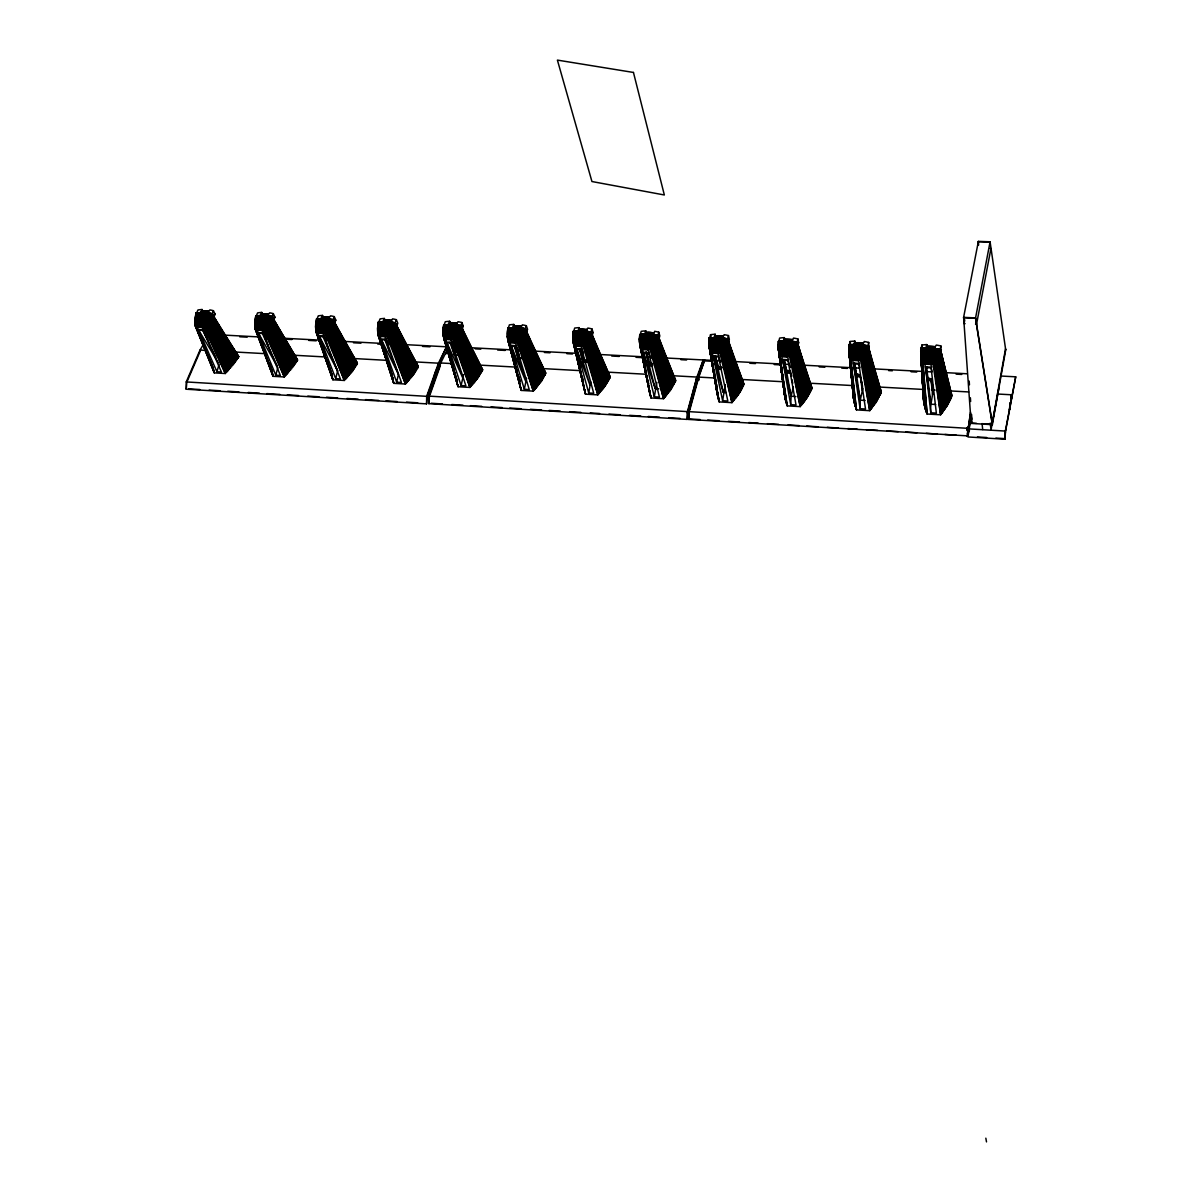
<?xml version="1.0" encoding="UTF-8"?>
<svg xmlns="http://www.w3.org/2000/svg" width="1202" height="1202" viewBox="0 0 1202 1202"><rect width="100%" height="100%" fill="white"/><g stroke="black" fill="none" stroke-linecap="round" stroke-linejoin="round"><path stroke-width="1.5" d="M186.806 382.221L186.25 389.223L186.235 381.935L200.013 350.067L203.844 343.772M315.585 326.824L316.847 330.34L315.585 326.824L316.532 318.921L325.216 318.29L333.074 319.732L357.249 362.929L352.757 370.757L344.343 380.463L332.909 379.787L316.246 332.563L315.585 326.824L328.642 327.485L333.074 319.732L325.336 318.575L316.637 319.206L321.039 318.635L322.482 315.42A35.549 25.032 -23.3 0 0 318.26 315.856L316.922 319.221M855.478 344.178L868.129 345.815L881.306 392.183L876.468 401.693L869.737 410.678L856.47 409.897L853.585 398.794L848.897 344.869L855.478 344.178L868.22 346.116L871.33 360.48M442.982 331.767L444.049 335.313L442.982 331.767L443.688 324.871L452.643 324.224L460.862 325.712L482.543 369.555L478.201 377.533L469.952 387.435L458.097 386.743L443.914 338.784L442.982 331.767L457.286 332.488L460.862 325.712L454.086 324.33L443.778 325.156L448.316 324.57L449.638 321.295A36.135 26.023 -20.7 0 0 445.296 321.73L444.064 325.171M581.002 372.635L572.723 337.116L573.219 331.271L582.459 330.625L591.038 332.158L610.24 377.143L604.891 386.263L597.83 394.872L585.524 394.166L572.723 337.116L588.274 337.912L591.038 332.158L585.434 330.896L573.294 331.557L577.952 330.971L579.169 327.635A36.811 27.015 -17.8 0 0 574.691 328.071L573.594 331.572M708.955 340.316L709.886 345.83L708.955 340.316L726.759 341.203L741.679 389.253L726.233 342.39L708.895 341.518L709.015 345.139L719.217 401.904L731.988 402.655L739.876 392.333L743.873 384.039L727.691 338.874L718.736 337.296L709.195 337.957L708.895 341.518L717.293 394.196L709.015 345.139L724.445 345.921L727.691 338.874L718.811 337.612L709.24 338.258L727.811 339.174L728.397 342.795L727.27 342.48M653.377 334.171L652.941 332.849L651.589 334.081L651.093 332.623L650.703 334.036L650.462 332.578L649.816 333.991L649.831 332.548L645.97 332.503A28.022 20.689 -16.1 0 1 653.527 332.864L649.831 332.548M186.25 389.223L426.56 403.872L426.665 396.329L438.46 363.184L446.543 346.792L405.495 344.643M696.529 378.795L696.875 377.548L687.769 411.88L687.198 419.408L428.859 403.662L428.964 396.119L440.743 362.974L448 348.219M860.121 408.695L853.405 363.86L858.904 364.146L865.515 409.011L860.121 408.695L860.256 400.176L854.862 363.365M967.745 428.723L967.655 427.146L967.355 428.318M967.835 428.152L967.595 430.451M969.022 430.331L969.443 427.551M969.112 429.76L969.443 430.451M262.832 314.804L261.736 312.445L260.248 315.63L255.801 315.916L254.734 322.602L255.275 329.423L273.079 376.301L284.318 376.962L297.585 360.089L272.043 316.712C269.323 313.857 245.539 316.772 261.675 315.555L261.736 312.445A35.294 24.536 -24.3 0 0 257.574 312.881L256.176 316.201M429.414 396.405L428.859 403.662M921.393 351.224L920.822 348.73L929.206 348.039L920.807 348.415L923.647 401.137L925.36 409.266L927.088 414.014L940.595 414.795L947.236 405.735L951.864 395.593L940.4 349.391L929.161 347.709L940.475 349.692L951.864 395.593L951.293 397.742L940.4 349.391L929.161 347.709M377.533 328.807L378.375 321.986L387.179 321.34L395.218 322.812L418.191 366.325L413.773 374.213L405.45 384.024L393.79 383.348L378.329 335.764L377.533 328.807L391.582 329.513L395.218 322.812L387.299 321.64L378.48 322.271L382.942 321.685L384.324 318.455A35.82 25.527 -22.1 0 0 380.042 318.891L378.75 322.286M778.731 341.684L779.632 338.078A38.073 28.472 -12.6 0 1 784.32 337.627L783.298 341.083C768.544 341.939 794.086 340.151 797.242 342.315L812.011 388.336L807.038 397.742L800.216 406.622L787.205 405.87L785.071 398.072L778.175 346.191L778.37 341.383L788.076 340.722L797.242 342.315A37.998 28.457 -12.5 0 1 798.669 342.72L797.797 346.266L801.509 358.617M426.695 397.486L426.86 396.149M426.875 397.036L427.431 398.824L428.077 396.69M507.259 333.825L507.86 328.041L516.95 327.395L525.349 328.897L545.738 373.071L541.486 381.124L533.312 391.116L521.232 390.41L507.439 337.371L507.259 333.825L522.509 334.592L525.349 328.897C522.149 326.764 498.695 328.642 512.533 327.74L513.81 324.435A36.451 26.519 -19.3 0 0 509.393 324.871L508.236 328.341M639.449 338.093L640.2 341.774L639.449 338.093L656.457 338.934L672.474 386.984L655.886 340.106L653.933 343.607L639.599 342.886L649.831 393.43L639.419 339.28L639.644 335.734L639.81 334.562L646.105 333.886L657.96 335.463L675.764 380.794L670.536 390.004L663.549 398.703L651.018 397.982L639.494 341.684L639.419 339.28L655.886 340.106L657.96 335.463C654.774 333.3 630.374 335.148 644.603 334.276L645.774 330.896A37.187 27.511 -16.2 0 0 641.222 331.331L640.17 334.877M851.872 377.683L853.585 398.794L848.792 349.737L866.236 350.608L868.129 345.815L857.131 344.163M687.198 419.408L687.439 411.595L696.89 377.052L703.245 359.954L665.818 357.986M967.325 435.845L688.686 419.453L688.926 411.64L698.377 377.082L704.703 359.984L712.155 360.375L711.659 356.769M202.011 311.017A26.399 18.105 -25.2 0 1 208.667 311.348L207.06 312.505C208.096 310.492 200.974 310.101 202.357 312.265L202.627 311.063L203.318 312.58L212.093 313.752L238.747 356.799L225.345 373.522L214.287 372.875L195.385 326.328L194.949 319.582L196.121 312.956L203.183 312.295L209.884 313.331L212.273 314.022L213.761 317.448L215.158 314.203L213.43 310.717A35.053 24.055 -25.3 0 0 209.854 309.906L207.36 312.881L205.888 312.43M688.686 419.453L689.257 411.925M1011.032 397.877L1011.198 395.984M1011.122 397.336L1011.228 399.109L1011.408 398.117M1011.498 397.997L1011.603 396.54M716.843 384.64L716.918 391.041L708.895 342.72L725.677 343.562L740.808 390.8L726.233 342.39M790.721 404.668L782.652 360.194L788.046 360.465L796.024 404.984L790.721 404.668L791.111 396.254L793.35 386.789M328.642 318.29L329.408 317.358L327.695 318.455C328.762 316.411 321.475 316.006 322.827 318.214L323.714 316.967L324.45 318.29L324.886 316.952L325.336 318.575L333.239 320.017L345.094 342.765M967.114 436.416L970.54 412.076M1001.206 376.046L1015.72 376.812L1005.518 431.353L1004.932 439.211L968.001 436.957L971.096 414.42M967.415 434.027L970.345 414.405M968.406 432.765L971.321 414.48M1004.932 439.211L1005.353 431.067L1015.72 376.812M967.159 429.52L967.385 427.672M437.979 365.123L438.414 367.181L439.271 365.288M455.092 324.39C456.204 322.316 448.722 321.896 450.044 324.149L450.99 322.872L451.727 324.224L452.192 322.857L452.568 324.27L452.808 322.872L453.409 324.315L453.995 322.932L455.092 324.39C455.062 322.722 457.646 322.722 456.775 324.48L455.182 323.037M652.611 365.663L649.305 365.709L649.501 362.779L646.511 352.336M696.364 379.051L696.649 381.184L697.16 379.607M696.484 379.141L697.055 380.253M697.31 379.216L697.22 380.148M698.693 379.622L698.993 377.954M722.627 400.717L713.252 356.573L718.541 356.859L727.826 401.017L722.627 400.717L725.257 384.58M651.589 334.081L651.709 332.684M715.566 336.981L715.551 336.906A26.79 19.908 -14.3 0 1 722.402 337.311L723.108 336.32L722.011 337.522L721.861 336.139L721.11 337.477L721.23 336.064L715.385 335.869A28.352 21.065 -14.3 0 1 723.093 336.244L722.913 337.567L721.23 336.064M654.324 396.795L643.656 352.997L648.855 353.268L659.417 397.096L654.324 396.795L656.893 382.386M1011.152 396.96L1011.288 396.029M688.19 412.391L688.175 413.323M721.17 369.299L718.18 369.36L718.511 366.595L715.25 355.867M930.844 412.797L925.54 367.617L931.144 367.917L936.343 413.127L930.844 412.797C929.431 401.799 935.802 391.296 931.099 380.463L928.169 380.643L928.5 378.074L926.847 377.713M588.725 392.994L576.87 349.527L581.963 349.797L593.728 393.279L588.725 392.994L590.723 381.785M1005.443 432.239L1005.112 433.757L1005.037 432.525M1011.453 397.802L1011.107 398.042M967.685 429.475L967.34 430.992L967.234 429.76M325.261 318.335L325.472 316.967L326.073 318.38L326.628 317.027L327.695 318.455M438.054 364.687L438.46 366.745L439.256 364.837M524.327 389.253L511.301 346.116L516.304 346.371L529.241 389.538L524.327 389.253L526.596 378.164M992.206 423.059L1005.533 348.73M999.193 386.503L990.989 430.076L990.223 423.074M981.794 423.66L992.401 424.276L975.573 317.899L963.613 317.358L971.141 423.404L992.326 424.667L1005.773 349.617M971.051 422.187L971.787 418.191M971.141 423.404L971.877 419.408M461.087 385.572L446.949 342.765L451.847 343.021L465.91 385.857L461.087 385.572L463.611 374.603M975.498 318.29L990.087 241.782L978.383 241.377L963.538 317.749L975.498 318.29L992.326 424.667M688.16 412.752C687.033 417.41 687.364 407.643 688.205 411.685M964.77 319.897L964.064 323.578L965.086 323.654M940.159 349.677L940.896 345.981A39.11 29.389 -8.7 0 0 936.313 345.064L934.164 348.385M940.896 345.981L940.67 353.418L940.174 349.617M921.138 348.745L921.904 345.049A39.11 29.389 -8.7 0 1 926.742 344.598L927.523 348.054L920.807 348.415L921.288 357.61M865.124 400.461L860.256 400.176L862.856 388.126M396.69 382.191L381.44 339.715L386.248 339.956L401.438 382.461L396.69 382.191L398.418 374.303L384.64 339.34M867.904 346.101L868.715 342.45A38.569 28.938 -10.6 0 0 864.238 341.533L862.18 345.635M868.715 342.45L868.55 349.812L881.231 391.672L880.645 393.79L867.724 347.002L848.807 346.071L849.138 349.752L848.897 344.869L853.871 344.568L854.847 341.083A38.569 28.938 -10.6 0 0 850.084 341.533L849.243 345.184M427.852 397.486L427.281 398.433L426.89 397.712M586.801 362.133L583.18 362.148L583.871 359.278L580.521 348.926M335.704 378.645L319.416 336.485L324.149 336.725L340.361 378.915L335.704 378.645L337.627 370.832L322.827 336.124M791.472 342.134L793.53 338.078A38.073 28.472 -12.6 0 1 797.918 338.979L797.031 342.6L797.797 346.266L811.906 387.81L811.32 389.929L797.242 342.315L778.37 341.383M925.841 348.114L926.742 344.598L927.088 347.123M727.495 339.159L728.457 335.568A37.623 28.007 -14.4 0 0 724.175 334.682L722.101 338.709M275.799 375.159L258.505 333.315L263.148 333.555L280.366 375.43L275.799 375.159L277.887 367.436M689.753 410.137L698.542 377.939L704.703 359.984M709.556 338.273L710.532 334.697A37.623 28.007 -14.4 0 1 715.145 334.246L715.836 338.393M438.189 364.882L438.97 364.431M709.646 342.765L709.045 339.129L727.255 340.031L743.272 386.127L743.873 384.039L729.043 344.523M657.779 335.749L658.816 332.203A37.187 27.511 -16.2 0 0 654.624 331.331C654.219 337.341 646.511 331.782 646.406 334.997M639.644 335.734L657.494 336.62L675.028 382.356L675.629 380.283L659.507 341.067M216.916 371.749L198.676 330.189L203.228 330.43L221.408 372.004L216.916 371.749L219.185 364.086M573.038 332.428L573.91 336.019L573.038 332.428L590.558 333.3L609.474 378.69L610.09 376.647L592.015 336.019L593.082 332.578L591.955 328.927A36.811 27.015 -17.8 0 0 587.868 328.056L585.539 331.211L577.952 330.971M507.65 329.183L524.853 330.039L545.122 375.099L545.738 373.071L527.242 334.426L530.262 341.308M204.55 312.325L203.183 312.295L203.198 311.033L203.919 312.34L204.34 311.017L204.701 312.385L204.896 311.033L205.497 312.43L206.008 311.093L206.278 312.46L206.564 311.138L207.06 312.505M443.463 325.997L460.351 326.839L481.927 371.568L482.543 369.555L464.633 334.532M591.955 328.927L590.873 332.428L591.639 334.802M652.581 364.612L649.305 365.709L650.162 362.989L651.83 363.335L649.305 365.709L645.955 352.081M378.119 323.098L394.692 323.924L417.56 368.308L418.191 366.325L396.555 326.598L395.112 323.022L396.375 319.687A35.82 25.527 -22.1 0 0 392.543 318.861L390.44 322.677M316.261 320.032L332.533 320.829L356.603 364.897L357.249 362.929L334.532 323.488L335.824 320.183L334.291 316.637A35.549 25.032 -23.3 0 0 330.565 315.825L328.101 318.846M709.781 341.548L709.195 337.957L714.048 337.657L715.145 334.246M280.081 331.602L273.605 320.438L274.957 317.178L273.335 313.647A35.294 24.536 -24.3 0 0 269.669 312.836L267.19 315.841L272.043 316.712L271.487 317.809L296.714 361.562L297.36 359.593L272.208 316.997L265.852 315.675M525.199 329.183L526.341 325.712A36.451 26.519 -19.3 0 0 522.344 324.856L520.256 328.762M195.821 314.038L211.522 314.819L237.861 358.256L238.507 356.333L214.737 319.011L222.475 331.707M460.727 325.982L461.929 322.557A36.135 26.023 -20.7 0 0 458.022 321.715L455.633 324.795L454.206 324.63M461.929 322.557L463.266 326.163L462.079 329.528L460.997 325.997L455.618 324.78M430.031 394.692L440.383 365.513M920.732 352.096L939.108 353.012L949.024 402.58L938.582 354.229L920.792 353.343L921.288 357.099L922.61 362.148L933.819 362.719L940.595 414.795L932.992 363.905L940.009 350.593L920.732 349.632L923.647 401.137M861.143 379.937L862.525 386.488L860.286 376.662L856.831 376.812L857.747 374.288L860.121 375.024L862.315 390.62M582.249 330.67L581.888 329.228L580.626 329.243L580.506 330.58L579.334 329.228L581.377 330.625L581.888 329.228L586.786 329.664L586.275 331.346M401.558 336.305L396.555 326.598L397.802 323.263L396.375 319.687M645.985 332.563L646.255 333.825L647.277 332.518L648.028 333.916L648.554 332.503L648.915 333.961L649.2 332.518L649.816 333.991M334.291 316.637L332.969 320.017L334.021 322.316M778.355 348.64L785.071 398.072L778.355 348.64L794.071 349.436L806.031 399.274L793.41 350.623L778.505 349.872L779.602 354.815L790.39 355.356L800.216 406.622L789.549 356.528L796.806 343.487L778.25 342.57M932.587 394.526L930.874 378.81L928.169 380.643L929.131 378.299L930.874 378.81L933.098 392.002M521.217 358.662L518.272 358.662L519.444 355.837L515.733 345.56M271.952 316.982L273.335 313.647M187.512 380.568L200.343 350.864M213.43 310.717L212.003 314.022L213.761 317.448M196.512 313.241L197.954 309.951A35.053 24.055 -25.3 0 1 202.056 309.53L203.213 311.859M438.159 364.296L438.805 363.695L439.046 364.687M688.01 413.353L688.1 411.174M866.236 350.608L877.415 400.146L865.665 351.81L848.882 350.969L850.415 358.436L861.413 359.007L869.737 410.678L860.572 360.179L866.236 350.608L878.301 398.568L866.777 349.406L848.747 348.505M200.539 312.67L203.318 312.58L196.121 312.956L200.539 312.67L202.056 309.53L202.327 313.361M445.822 354.004L447.429 350.729M969.383 431.097L969.112 430.406M585.9 361.351L583.18 362.148L583.871 359.278M195.385 326.328L203.469 326.749L212.093 313.752L207.345 312.866M255.275 329.423L263.508 329.844L271.487 317.809L255.5 317.012M582.985 345.936L573.97 345.485L573.654 344.283L585.524 394.166L572.858 339.505L586.922 340.211L602.728 389.208L586.2 341.368L572.978 340.707L573.654 344.283L583.841 344.809L597.83 394.872L582.985 345.936L588.274 337.912L605.913 384.775L588.89 336.755L572.738 335.944M717.579 395.758L709.15 346.356L723.769 347.108L736.781 396.855L723.063 348.279L709.33 347.588L710.142 351.239L720.734 351.795L731.988 402.655L719.878 352.952L724.445 345.921L738.899 393.865L725.076 344.749L708.925 343.937L717.083 392.618L709.015 345.139M517.191 342.555L508.341 342.104L508.04 340.917L518.032 341.428L533.312 391.116L517.191 342.555L522.509 334.592L541.486 381.124L523.155 333.45L507.289 332.654M457.692 355.251L454.551 355.236L456.159 352.471L452.117 342.254M791.712 376.181L790.826 372.936L786.844 373.056L788.317 370.592L790.691 371.313L786.844 373.056L784.155 361.186M650.162 394.962L639.96 345.305L652.476 345.936L666.058 395.879L651.694 347.093L640.2 346.507L640.501 347.709L650.868 348.249L663.549 398.703L650.027 349.391L653.933 343.607L669.484 391.506L654.624 342.45L639.494 341.684L649.305 390.349M443.914 338.784L452.598 339.234L457.286 332.488L477.164 378.991L457.962 331.346L442.982 330.595L444.019 334.096L442.982 330.595M378.329 335.764L386.864 336.199L391.582 329.513L412.722 375.67L392.258 328.401L377.563 327.65M854.021 362.839L856.831 376.812L858.363 374.513M316.246 332.563L324.63 332.999L328.642 327.485L350.563 373.612L329.363 326.373L315.585 325.682L316.802 329.153L315.585 325.682M514.847 346.101L518.272 358.662L519.444 355.837M385.286 320.829L384.324 318.455L384.415 321.625L390.124 321.896L391.416 320.408A27 19.202 -22 0 0 384.37 319.987L391.416 320.408M715.01 355.627L718.18 369.36L720.178 366.941L722.567 367.662M426.56 403.872L427.116 396.63L438.715 364.011L446.543 346.792M784.23 360.931L786.844 373.056L788.933 370.802M717.849 366.385L718.18 369.36L720.809 367.166M579.89 349.497L583.18 362.148L586.215 359.834M649.305 365.709L652.461 363.56M583.18 362.148L585.614 360.75M856.831 376.812L860.121 375.024M718.18 369.36L721.095 368.233M518.272 358.662L521.232 357.88M427.341 395.353L427.897 396.795M260.248 315.63L265.702 315.375M512.533 327.74L524.027 328.507L525.484 329.198L526.446 332.744L525.394 332.428M714.048 337.657L720.298 337.416L727.811 339.174M783.298 341.083L795.784 341.894L797.332 342.615L797.797 346.266M390.124 321.896L395.368 323.098L396.555 326.598M585.539 331.196L591.159 332.443L573.294 331.557M652.325 334.502L658.08 335.764L658.816 339.37L657.704 339.039M784.636 339.34L792.464 339.655A28.683 21.411 -12.5 0 0 784.621 339.264M927.133 346.341L935.291 346.747A29.479 22.102 -8.7 0 0 927.118 346.266L927.373 347.423A27.856 20.885 -8.7 0 1 934.63 347.769L934.615 347.694M989.922 248.468L990.944 248.483L976.565 324.164L975.528 324.134M978.323 241.737L990.012 242.143M443.688 324.871L460.862 325.712L481.927 371.568M507.86 328.041L525.349 328.897L545.122 375.099M639.81 334.562L657.96 335.463L675.028 382.356M196.121 312.956L212.093 313.752L237.861 358.256M255.801 315.916L272.043 316.712L296.714 361.562M316.532 318.921L333.074 319.732L356.603 364.897M378.375 321.986L395.218 322.812L417.56 368.308M443.778 325.156L460.997 325.997M507.935 328.326L525.484 329.198M639.87 334.862L658.08 335.764M778.415 341.668L797.332 342.615M868.22 346.116L848.928 345.169L855.523 344.478L854.847 341.083L855.403 343.877A27.466 20.569 -10.6 0 1 862.51 344.223L862.495 344.148A27.466 20.569 -10.6 0 0 855.388 343.802M920.822 348.73L940.475 349.692M196.257 313.241L212.273 314.022M255.906 316.186L272.208 316.997M316.637 319.206L333.239 320.017M378.48 322.271L395.368 323.098M443.283 327.139L444.379 330.7L443.283 327.139L459.795 327.951L481.07 373.071L460.351 326.839M507.484 330.34L524.312 331.166L544.281 376.617L524.853 330.039M590.558 333.3L608.663 380.223L590.032 334.441L572.888 333.585L574.15 338.994M639.524 336.906L656.998 337.777L674.232 383.904L657.494 336.62M778.175 343.772L796.34 344.673L810.569 391.506L796.806 343.487M853.405 397.171L848.747 347.288L867.258 348.204L879.924 395.398L867.724 347.002M940.009 350.593L950.602 399.365L939.573 351.81L920.702 350.864L923.482 399.485M195.565 315.134L210.936 315.901L236.929 359.714L211.522 314.819M255.26 318.109L270.916 318.891L295.797 363.019L271.487 317.809M316.036 321.144L331.962 321.941L355.717 366.385L332.533 320.829M377.909 324.224L394.136 325.036L416.688 369.81L394.692 323.924M444.199 331.857L443.132 328.281L459.224 329.093L480.154 374.573L459.795 327.951M507.364 331.497L523.756 332.308L543.394 378.134L524.312 331.166M574.06 340.211L572.783 334.757L589.491 335.598L607.791 381.755L590.032 334.441M795.829 345.86L808.901 394.647L795.273 347.047L778.175 346.191L784.816 396.48L778.145 344.974L795.829 345.86L809.757 393.084L796.34 344.673M195.34 316.246L210.305 316.997L235.953 361.156L210.936 315.901M255.064 319.236L270.3 319.987L294.851 364.476L270.916 318.891M315.856 322.271L331.361 323.037L354.77 367.842L331.962 321.941M377.759 325.366L393.535 326.148L415.757 371.283L394.136 325.036M444.064 332.909L443.042 329.438L458.608 330.219L479.207 376.061L459.224 329.093M195.175 317.358L209.644 318.079L234.946 362.583L210.305 316.997M254.914 320.348L269.654 321.084L293.844 365.919L270.3 319.987M315.72 323.398L316.997 326.839L315.72 323.398L330.73 324.149L353.794 369.315L331.361 323.037M377.638 326.508L392.919 327.275L414.795 372.755L393.535 326.148M655.886 340.106L671.527 388.501L655.27 341.278L639.434 340.482L648.644 385.421M795.273 347.047L807.999 396.209L794.687 348.249L778.235 347.423L784.621 394.872L784.395 391.657M920.792 353.343L923.872 402.775L920.912 354.59L938.026 355.446L948.153 404.157L938.582 354.229M195.04 318.47L208.968 319.161L233.879 363.996L209.644 318.079M254.794 321.475L268.978 322.196L292.807 367.346L269.654 321.084M315.63 324.54L316.907 328.011L315.63 324.54L330.069 325.261L352.757 370.757L330.73 324.149M507.274 335.012L521.848 335.749L540.449 382.597L522.509 334.592M586.2 341.368L601.571 390.65L585.434 342.525L573.159 341.894L584.773 391.176L572.768 338.318L587.613 339.054L604.891 386.263L588.274 337.912M865.049 353.012L849.018 352.216L854.126 402.024L849.213 353.448L864.388 354.229L875.477 403.241L865.049 353.012L876.468 401.693L865.665 351.81M920.912 354.59L924.158 404.413L921.078 355.852L937.425 356.663L947.236 405.735L938.026 355.446M194.949 319.582L208.262 320.258L232.782 365.408L208.968 319.161M254.734 322.602L268.271 323.293L291.71 368.774L268.978 322.196M444.064 336.485L443.027 332.939L456.58 333.615L476.067 380.433L457.286 332.488M521.142 336.891L538.256 385.511L520.421 338.032L507.439 337.371L520.075 384.46L507.334 336.184L521.142 336.891L539.367 384.054L521.848 335.749M921.078 355.852L924.503 406.036L921.288 357.099L936.779 357.88L946.259 407.283L937.425 356.663M194.919 320.709L207.525 321.355L231.64 366.805L208.262 320.258M254.704 323.744L267.535 324.39L290.584 370.171L268.271 323.293M379.261 335.253L377.563 329.964L390.86 330.64L411.61 377.097L391.582 329.513M456.955 379.351L457.256 382.341L443.102 334.096L455.843 334.742L474.94 381.875L456.58 333.615M639.764 344.088L653.227 344.779L668.387 392.979L653.933 343.607M778.505 349.872L785.387 399.65L778.716 351.104L792.704 351.825L804.964 400.777L793.41 350.623M849.213 353.448L854.487 403.617L849.438 354.695L863.712 355.431L874.425 404.758L864.388 354.229M921.288 357.099L924.909 407.658L921.558 358.361L936.103 359.097L945.238 408.83L936.779 357.88M194.919 321.835L206.759 322.436L230.453 368.173L207.525 321.355M259.362 337.101L254.734 324.871L266.784 325.487L289.412 371.568L267.535 324.39M323.022 349.091L315.63 327.966L327.891 328.597L349.406 375.009L328.642 327.485M378.089 334.607L393.505 381.905L377.879 333.45L388.547 333.991L406.757 382.672L387.705 335.103L378.089 334.607L393.79 383.348L377.623 331.121L390.109 331.767L410.468 378.525L390.86 330.64M455.077 335.884L472.536 384.685L454.281 336.996L443.418 336.44L458.097 386.743L443.238 335.268L455.077 335.884L473.753 383.288L455.843 334.742M521.232 390.41L507.605 338.558L519.655 339.174L537.084 386.939L520.421 338.032M722.312 349.451L709.556 348.805L718.285 398.854L709.826 350.022L721.531 350.623L734.482 399.8L722.312 349.451L735.654 398.343L723.063 348.279M778.716 351.104L785.762 401.228L778.971 352.336L791.968 352.997L803.853 402.264L792.704 351.825M849.438 354.695L854.892 405.209L849.724 355.942L862.976 356.618L873.328 406.276L863.712 355.431M921.558 358.361L925.36 409.266L921.859 359.623L935.381 360.315L944.156 410.348L936.103 359.097M201.065 338.108L194.964 322.962L205.978 323.518L229.236 369.54L206.759 322.436M261.18 342.961L254.794 326.012L266.003 326.583L288.195 372.936L266.784 325.487M327.109 329.709L346.957 377.774L326.313 330.805L315.841 330.265L332.443 376.932L315.705 329.123L327.109 329.709L348.204 376.406L327.891 328.597M377.879 333.45L393.264 380.448L377.728 332.278L389.343 332.879L409.266 379.922L390.109 331.767M519.655 339.174L535.867 388.351L518.858 340.301L507.8 339.745L520.857 388.952M573.384 343.096L584.653 343.667L600.369 392.077L585.434 342.525M778.971 352.336L786.183 402.79L779.257 353.568L791.201 354.184L802.681 403.737L791.968 352.997M849.724 355.942L855.373 406.787L850.039 357.189L862.21 357.82L872.186 407.763L862.976 356.618M921.859 359.623L925.871 410.859L922.219 360.885L934.615 361.517L943.014 411.85L935.381 360.315M195.055 324.089L205.151 324.6L227.974 370.892L205.978 323.518M265.191 327.68L285.655 375.64L264.365 328.762L255.079 328.281L273.079 376.301L254.914 327.154L265.191 327.68L286.947 374.303L266.003 326.583M454.281 336.996L471.259 386.067L453.454 338.123L443.643 337.612L457.752 385.286M213.956 370.081L214.287 372.875L195.205 325.216L204.325 325.682L226.667 372.214L205.151 324.6M315.841 330.265L332.909 379.787L316.021 331.421L325.487 331.902L345.665 379.126L326.313 330.805M709.826 350.022L718.721 400.386L710.142 351.239L710.517 352.456L719.878 352.952M789.549 356.528L779.993 356.032L779.602 354.815L786.664 404.338M850.039 357.189L855.899 408.349L850.415 358.436L850.836 359.683L860.572 360.179M922.219 360.885L926.457 412.436L922.61 362.148L923.061 363.395L932.992 363.905M640.831 348.926L651.018 397.982L640.501 347.709L640.831 348.926L650.027 349.391M471.259 347.754L510.55 349.827M534.875 351.104L576.028 353.268M598.476 354.44L643.37 356.799M647.112 356.994L650.853 357.189M715.881 360.57L721.47 360.87M734.512 361.547L781.09 363.996M784.816 364.191L788.542 364.386M803.432 365.168L851.872 367.722M855.599 367.917L859.325 368.113M874.23 368.894L922.67 371.433M926.396 371.628L931.971 371.929M945.012 372.605L967.37 373.792M224.504 335.118L259.963 336.981M282.35 338.168L319.672 340.121M343.922 341.398L381.244 343.366M475.211 348.85L480.83 349.136M497.658 350.022L505.14 350.428M544.416 352.486L550.02 352.787M566.863 353.673L572.468 353.974M611.743 356.032L619.225 356.438M636.053 357.325L641.673 357.61M680.948 359.683L686.552 359.984M704.853 360.9L710.472 361.201M749.853 363.274L755.472 363.575M774.223 364.552L779.858 364.852M819.223 366.926L824.857 367.226M841.731 368.113L847.35 368.413M888.609 370.577L892.35 370.772M911.101 371.764L916.735 372.064M956.101 374.138L961.735 374.438M239.709 336.77L247.176 337.161M286.346 339.234L291.936 339.52M308.734 340.406L316.186 340.812M353.493 342.765L360.961 343.171M377.744 344.057L381.485 344.253M422.518 346.416L429.985 346.807M440.743 362.974L451.952 363.59M478.141 365.017L515.523 367.076M543.574 368.623L579.094 370.577M607.145 372.109L646.406 374.273M674.457 375.82L696.89 377.052M698.377 377.082L715.145 378.014M741.243 379.441L782.247 381.695M810.208 383.228L853.074 385.587M879.173 387.029L923.917 389.478M931.37 389.899L935.096 390.094M950.001 390.92L968.647 391.942M200.013 350.067L205.602 350.368M235.412 352.021L265.206 353.658M293.153 355.191L324.825 356.934M354.62 358.572L388.156 360.42M416.102 361.952L438.46 363.184M997.465 394.016L1011.693 394.797M643.656 352.997L655.18 388.562L658.861 388.772M713.252 356.573L723.258 392.393L726.384 392.573M782.652 360.194L791.111 396.254L795.889 396.525M925.54 367.617L930.709 404.188L935.682 404.473M971.201 423.029L976.505 423.344M428.964 396.119L687.439 411.595M688.926 411.64L967.505 428.303M186.235 381.935L426.665 396.329M968.406 428.859L1005.353 431.067M431.172 403.256L442.396 403.947M451.757 404.518L462.98 405.194M470.463 405.66L481.702 406.336M491.047 406.907L502.286 407.583M509.768 408.049L520.992 408.725M530.352 409.296L541.576 409.987M549.059 410.438L560.282 411.114M569.643 411.685L580.866 412.376M590.227 412.947L599.588 413.503M608.948 414.074L620.172 414.765M629.532 415.336L640.756 416.012M648.239 416.463L659.462 417.154M668.823 417.725L680.047 418.401M689.016 418.912L700.225 419.588M707.708 420.039L718.916 420.73M728.247 421.301L739.455 421.977M748.801 422.548L758.131 423.119M767.477 423.675L778.686 424.366M788.016 424.937L799.225 425.613M806.692 426.064L817.901 426.755M827.246 427.311L838.455 428.002M847.786 428.573L857.131 429.144M866.462 429.7L877.67 430.391M887.016 430.962L898.225 431.638M905.692 432.089L916.901 432.78M926.231 433.336L937.44 434.027M944.922 434.478L956.116 435.154M188.639 388.847L199.817 389.523M209.133 390.094L220.297 390.77M227.749 391.221L238.928 391.912M248.228 392.468L259.407 393.159M266.859 393.61L279.886 394.406M287.338 394.857L298.517 395.533M307.817 396.104L318.996 396.78M326.448 397.231L337.612 397.922M346.927 398.478L358.106 399.169M365.543 399.62L378.585 400.416M386.037 400.867L397.201 401.543M406.516 402.114L417.695 402.79M977.451 436.957L986.677 437.513M995.902 438.084L1005.127 438.64M450.104 325.291L449.698 324.194L454.206 324.63M261.675 315.555L265.852 315.675M971.111 421.812L972.102 421.887M520.075 326.268L513.93 326.012A27.466 19.953 -19.3 0 1 521.217 326.373L521.097 327.65L520.075 326.268L520.241 327.605L521.247 326.433L520.511 327.41A25.963 18.856 -19.3 0 0 514.005 327.004L514.035 327.094M327.755 317.118L329.318 318.53M207.105 311.183L207.841 312.535M385.872 321.595L382.942 321.685M718.511 366.595L720.178 366.941M785.988 370.021L788.317 370.592M857.747 374.288L855.418 373.717M325.336 318.575L322.376 318.26L322.827 319.326M416.553 365.423L418.191 366.325M357.249 362.929L353.884 358.827M295.812 358.722L293.949 355.537L297.36 359.593M238.507 356.333L230.213 344.373M203.228 330.43L206.368 334.877M263.148 333.555L266.153 338.032M324.149 336.725L326.133 339.865M221.529 330.941L223.452 334.006M226.352 338.603L228.29 341.668M230.228 344.734L233.128 349.331M224.413 334.877L228.275 341.203M198.676 330.189L218.253 362.553M288.089 345.86L290.974 350.683M386.248 339.956L389.072 344.704M281.929 334.802L283.777 337.987M286.557 342.78L292.101 352.351M349.196 350.714L351.044 353.944M258.505 333.315L276.971 365.814M451.847 343.021L455.393 349.406M350.368 352.411L352.126 355.627M319.416 336.485L337.627 370.832M516.304 346.371L518.783 351.194M403.226 339.535L411.55 355.717M208.246 313.016L207.871 312.265A24.957 17.113 -25.2 0 0 201.966 311.979L202.011 312.054M381.44 339.715L398.418 374.303M202.477 329.859L215.924 357.4M329.363 326.373L351.675 372.184L330.069 325.261M581.963 349.797L583.571 353.178M392.258 328.401L413.773 374.213L392.919 327.275M261.736 314.999L261.705 314.924A25.137 17.459 -24.2 0 1 267.7 315.209L267.745 315.285M203.469 326.749L225.345 373.522L204.325 325.682M271.968 316.922L273.064 319.266M262.126 332.969L277.121 365.754M446.949 342.765L462.605 377.608L449.924 342.375M531.795 344.734L534.845 351.585M263.508 329.844L284.318 376.962L264.365 328.762M457.962 331.346L478.201 377.533L458.608 330.219M323.503 317.794L322.482 315.42L322.497 318.575L321.039 318.635M322.497 317.929L322.527 317.989A25.317 17.805 -23.2 0 1 328.612 318.214L328.942 318.981M329.408 317.358L329.378 317.283A26.79 18.826 -23.2 0 0 322.497 316.952M648.855 353.268L651.063 358.391M523.155 333.45L542.463 379.637L523.756 332.308M324.63 332.999L344.343 380.463L325.487 331.902M194.964 322.962L199.171 333.119M388.547 333.991L408.034 381.304L389.343 332.879M592.015 336.019L599.798 355.011M213.25 368.368L195.761 325.787L214.091 371.478L195.205 325.216M511.301 346.116L525.635 381.184L514.05 345.71M203.108 343.156L205.136 348.204M207.856 354.936L213.28 368.398M609.474 378.69L591.038 332.158L573.219 331.271L574.06 334.817M718.541 356.859L720.554 362.012M386.864 336.199L405.45 384.024L387.705 335.103M254.734 324.871L258.024 333.345M588.89 336.755L606.875 383.273L589.491 335.598M254.794 326.012L258.084 334.532M259.407 337.942L265.988 354.996M269.278 363.515L272.553 372.034L269.263 363.305M254.914 327.154L272.028 371.764M255.079 328.281L272.854 374.904L272.674 373.476M263.313 347.588L265.296 352.817M263.103 348.054L272.043 371.779M450.54 323.699L449.638 321.295L449.818 324.51L448.316 324.57M449.803 323.924L449.788 323.849A25.738 18.511 -20.7 0 1 456.129 324.164L456.414 324.931M1011.483 395.323L1011.528 396.375M660.769 344.583L664.676 355.011M456.88 323.203L456.91 323.278A27.225 19.578 -20.7 0 0 449.728 322.857M460.742 325.922L461.628 328.326M576.87 349.527L589.821 384.835L579.379 349.106M656.457 338.934L673.375 385.451L656.998 337.777M452.598 339.234L469.952 387.435L453.454 338.123M315.63 327.966L325.441 355.266M586.922 340.211L603.84 387.75L587.613 339.054M315.705 329.123L324.916 354.875M326.764 360.029L332.278 375.49L332.188 374.017M316.021 331.421L332.638 378.375M319.882 339.054L324.194 351.3M326.734 359.653L332.278 375.49M788.046 360.465L790.45 367.391M720.599 336.004L721.11 337.477M514.636 326.854L513.81 324.435L514.065 327.68M518.032 341.428L534.62 389.748L518.858 340.301M525.214 329.123L526.446 332.744L527.573 329.333L526.341 325.712M204.49 330.31L208.577 342.36M726.759 341.203L742.505 387.69L727.255 340.031M728.998 344.553L736.661 367.331M654.624 342.45L670.536 390.004L655.27 341.278M377.563 329.964L379.321 335.283M377.623 331.121L382.732 346.582M386.127 356.889L392.363 375.79L386.097 356.378M743.272 386.127L727.691 338.874L709.195 337.957L709.871 341.939M377.728 332.278L393.069 378.991L392.934 377.518M263.328 331.677L267.881 345.545M583.841 344.809L599.122 393.49L584.653 343.667M324.375 336.545L328.221 348.79M579.935 330.069L579.169 327.635L579.499 330.911M579.439 330.234L579.469 330.31A26.219 19.202 -17.7 0 1 586.05 330.64M725.076 344.749L739.876 392.333L725.677 343.562M443.132 328.281L444.199 331.737M443.042 329.438L444.109 332.924M652.476 345.936L667.245 394.436L653.227 344.779M858.904 364.146L859.956 367.632M446.197 342.39L447.805 347.709M385.947 339.76L389.658 352.096M443.027 332.939L444.094 336.5M446.243 343.637L453.74 368.638M443.102 334.096L457.076 380.854L449.788 356.002M443.238 335.268L457.256 382.341M797.242 342.315L811.32 389.929M445.056 338.814L446.603 344.103M448.677 351.149L451.261 359.954M446.152 343.577L447.715 348.911M723.769 347.108L737.863 395.368L724.445 345.921M450.975 342.78L454.551 355.236M650.868 348.249L664.826 397.306L651.694 347.093M646.09 333.525L646.12 333.6A26.489 19.548 -16.1 0 1 652.836 333.931L653.032 334.652M646.451 333.345L645.774 330.896L646.18 334.201L644.603 334.276M658.816 332.203L659.808 335.884L658.816 339.37L658.14 336.906M508.716 340.361L510.174 345.725M511.135 349.286L512.578 354.65M513.539 358.211L514.997 363.575M515.958 367.136L517.401 372.5M518.378 376.061L519.82 381.425L519.775 379.892M794.071 349.436L807.038 397.742L794.687 348.249M507.334 336.184L513.63 359.563M514.591 363.169L518.468 377.548M507.605 338.558L520.541 387.465L520.286 385.977M512.383 353.223L513.765 358.512M518.423 376.136L519.82 381.425M508.686 340.331L510.084 345.665M511.015 349.211L512.428 354.545M513.359 358.091L518.513 377.623M694.816 384.505L695.387 386.849L694.17 391.371L693.599 389.027M880.645 393.79L868.129 345.815L848.897 344.869L849.228 348.505M866.777 349.406L879.143 396.991L867.258 348.204M931.144 367.917L932.061 371.418M645.925 352.562L655.18 388.562M1005.503 429.985L1005.052 432.825M720.734 351.795L733.265 401.228L721.531 350.623M710.532 334.697L711.133 337.161M572.783 334.757L574.105 340.241M727.811 340.331L728.397 342.795L729.344 339.28L728.457 335.568M572.723 337.116L577.411 356.754M582.099 376.391L583.376 381.74M572.768 338.318L583.466 383.273L581.828 376.196M572.978 340.707L584.457 389.673M578.478 360.615L580.115 367.662M951.293 397.742L940.4 349.391L920.807 348.415L921.303 357.775M939.108 353.012L949.835 400.972L939.573 351.81M790.39 355.356L801.479 405.194L791.201 354.184M715.25 356.108L723.258 392.393M640.2 346.507L650.567 396.48M791.772 340.662L791.787 340.737A27.12 20.239 -12.5 0 0 784.816 340.391L784.32 337.627L784.921 341.007M639.419 339.28L640.155 342.855M643.085 357.114L646.015 371.388M647.848 380.298L648.584 383.874L647.848 380.163M797.918 338.979L798.669 342.72M639.494 341.684L649.14 388.787L649.02 387.224M639.599 342.886L649.546 391.897M643.1 356.378L644.933 365.528M861.413 359.007L870.984 409.221L862.21 357.82M853.405 363.86L860.256 400.176M926.201 370.066L928.169 380.643M784.395 359.699L791.111 396.254M985.835 1138.174L986.511 1141.9M790.826 372.936L791.457 376.391M792.088 379.862L792.719 383.318M710.142 351.239L719.217 401.904L710.517 352.456M850.084 341.533L850.52 344.042M709.33 347.588L717.894 397.321M709.045 339.129L709.676 342.78M708.895 341.518L715.866 382.506M868.34 348.55L867.919 346.041A38.494 28.923 -10.6 0 1 869.346 346.221M714.108 369.946L714.694 373.567M715.295 377.188L715.896 380.809M710.457 349.466L711.058 353.118M712.861 364.086L713.462 367.737M714.063 371.403L714.664 375.054M715.265 378.705L715.866 382.371M933.819 362.719L941.842 413.338L934.615 361.517M703.245 359.954L697.19 378.9M1011.483 395.894L1011.528 396.705M779.602 354.815L787.205 405.87L779.257 353.568M990.087 241.782L1005.713 349.977M921.904 345.049L922.25 347.573M780.218 357.234L780.714 360.916M781.45 366.415L781.931 370.081M782.427 373.747L783.163 379.246M783.659 382.912L784.38 388.426M778.671 347.468L779.422 353.027M779.918 356.724L780.654 362.283M781.15 365.979L781.886 371.538M782.382 375.234L784.365 390.034L781.315 366.31M778.145 344.974L784.47 393.264M780.233 355.852L780.609 360.825M688.28 411.084L688.205 412.031M584.217 388.141L583.887 385.076M203.769 311.017L203.919 312.34M850.415 358.436L856.47 409.897L850.836 359.683M982.124 424.336L982.725 429.58M324.3 316.952L324.45 318.29M926.712 367.091L930.709 404.188M848.882 350.969L853.826 400.416M451.591 322.857L451.727 324.224M849.769 354.154L850.385 362.704M853.21 392.258L850.956 366.745L851.542 374.032M848.747 347.288L853.285 395.533M849.483 353.433L853.21 393.895M849.724 353.974L850.385 361.276M922.61 362.148L927.088 414.014L923.061 363.395M581.257 329.228L581.377 330.625M698.738 380.508L698.813 379.577M647.923 332.503L648.028 333.916M851.332 366.805L851.617 370.396M852.173 377.563L852.879 386.518M969.188 381.109L969.458 384.82M970.39 397.787L970.645 401.498M971.577 414.465L971.832 418.176M786.649 370.231L786.844 373.056M978.383 241.377L978.623 245.073M920.732 349.632L923.376 397.832L922.851 383.168M921.603 363.214L923.331 396.179L921.573 363.124M922.099 363.305L922.505 374.138M205.452 311.063L205.497 312.43M326.042 316.982L326.073 318.38M453.409 322.902L453.409 324.315M939.889 349.436A39.035 29.374 -8.6 0 1 941.391 349.782M608.452 376.211A28.563 21.305 -17.7 0 1 610.24 377.143M591.745 332.248A36.736 27 -17.8 0 1 593.082 332.578M579.334 329.228A27.736 20.329 -17.7 0 1 586.756 329.588M481.04 369.149A28.052 20.539 -20.7 0 1 482.723 370.051M461.989 325.832A36.06 26.023 -20.7 0 1 463.266 326.163M355.852 362.538A27.601 19.773 -23.3 0 1 357.46 363.425M334.607 319.867A35.489 25.017 -23.3 0 1 335.824 320.183M237.23 355.942A27.225 19.022 -25.4 0 1 238.747 356.799M213.986 313.902A34.993 24.055 -25.3 0 1 215.158 314.203M201.966 311.979A24.957 17.113 -25.2 0 1 207.886 312.265M296.023 359.203A27.406 19.397 -24.4 0 1 297.585 360.089M273.771 316.862A35.234 24.536 -24.3 0 1 274.957 317.178M925.134 364.161L925.074 366.835L931.73 367.181L930.754 364.446L925.134 364.161M1010.296 405.014L1009.455 409.777L1010.056 402.61L1010.281 405.029M436.927 372.62L435.379 376.977L434.493 374.708L436.041 370.366L436.927 372.62M262.337 313.992L261.72 313.962A26.594 18.466 -24.2 0 1 268.482 314.293L262.337 313.992M855.869 342.78L855.193 342.81A29.058 21.756 -10.6 0 1 863.186 343.126L855.869 342.78M201.846 327.245L197.278 327.019L198.06 329.468L203.469 329.754L201.846 327.245M450.78 339.745L445.867 339.49L446.378 342.029L452.207 342.33L450.78 339.745M515.312 343.066L510.309 342.81L510.745 345.365L516.68 345.68L515.312 343.066M581.062 346.461L575.953 346.206L576.329 348.775L582.369 349.091L581.062 346.461M648.043 349.917L642.845 349.647L643.13 352.231L649.29 352.562L648.043 349.917M717.834 353.463L712.531 353.193L712.741 355.807L719.021 356.138L717.834 353.463M787.445 357.054L782.036 356.784L782.156 359.413L788.557 359.744L787.445 357.054M261.826 330.355L257.183 330.114L257.904 332.578L263.418 332.864L261.826 330.355M322.902 333.495L318.169 333.255L318.83 335.749L324.435 336.034L322.902 333.495M385.091 336.71L380.268 336.455L380.854 338.979L386.578 339.264L385.091 336.71M858.393 360.72L852.894 360.435L852.924 363.079L859.46 363.425L858.393 360.72M633.454 72.451L557.397 60.1L591.94 181.532L664.345 194.979L633.454 72.451M384.43 321.054L384.4 320.979A25.512 18.15 -22 0 1 390.62 321.28L390.665 321.355A25.512 18.15 -22 0 0 384.43 321.054M574.015 341.248L573.159 337.702L573.97 341.233M784.365 386.293L783.869 382.567L784.365 386.293M779.482 351.735L778.986 348.069L779.437 351.69"/></g></svg>
